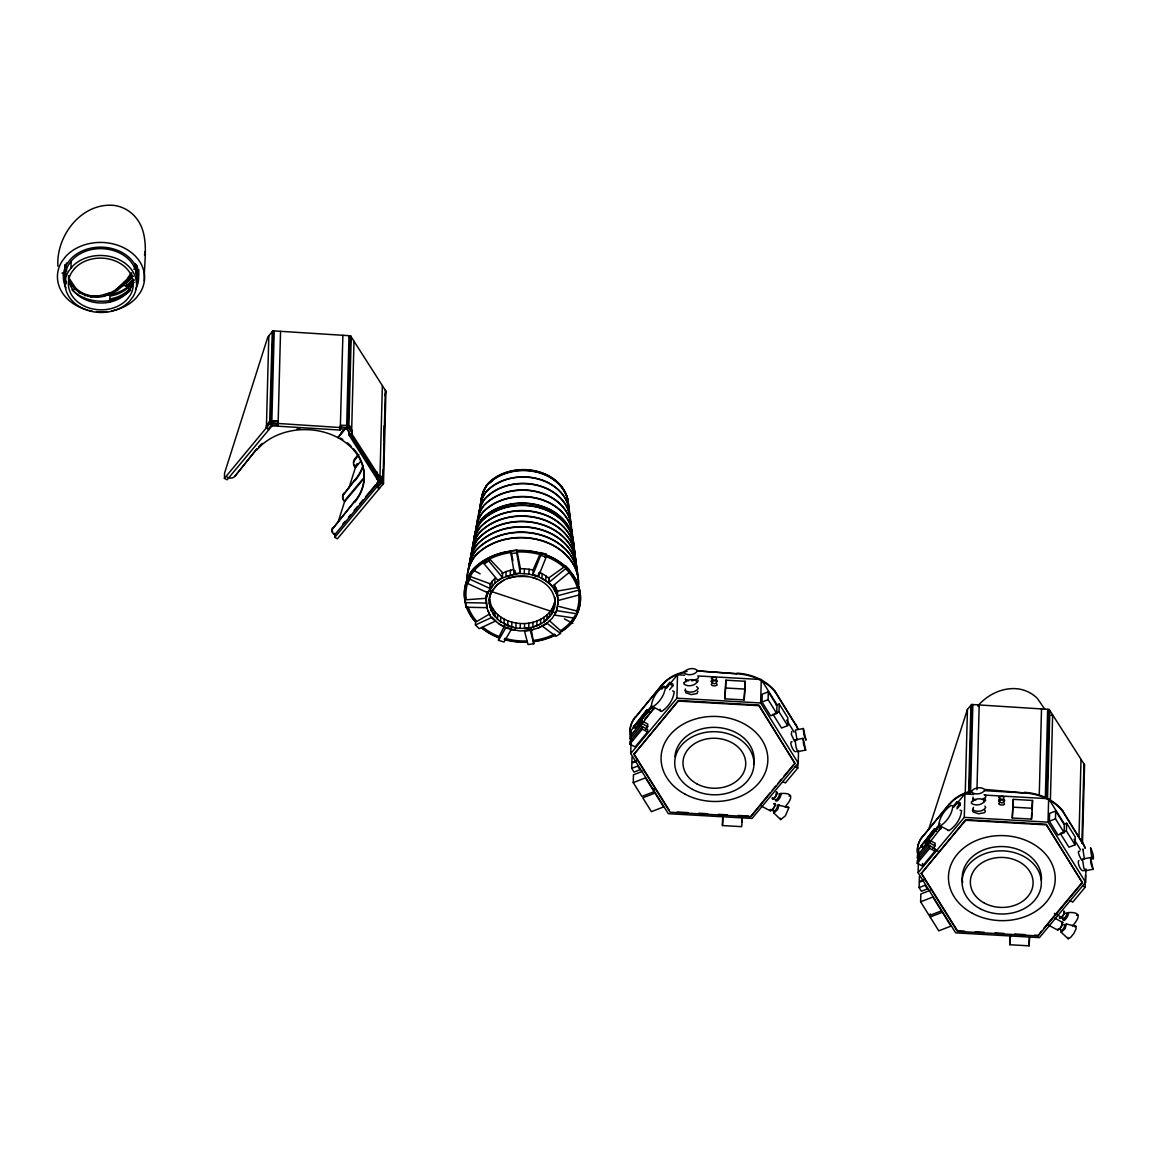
<?xml version="1.0" encoding="UTF-8"?>
<svg xmlns="http://www.w3.org/2000/svg" width="1151" height="1151" viewBox="0 0 1151 1151"><rect width="100%" height="100%" fill="white"/><g stroke="black" fill="none" stroke-linecap="round" stroke-linejoin="round"><path stroke-width="1.5" d="M61.953 272.988L65.233 273.06L65.42 265.032M57.895 266.183C56.039 235.696 81.592 202.375 113.935 205.396A37.163 35.451 -59.8 0 1 133.286 214.805C151.011 232.229 143.789 259.277 144.321 281.117M63.521 275.492L63.593 273.017A37.666 29.998 1.5 0 0 66.139 281.952M65.233 273.06L65.319 270.154M70.974 268.154L71.146 261.306M110.28 302.152L109.863 296.267L115.934 294.656A36.012 28.674 1.5 0 0 130.394 285.419L133.617 281.161M108.827 294.57L108.065 294.8L110.482 294.527L117.517 290.138L123.301 285.491L131.948 274.801M128.754 287.995L126.265 286.254L126.351 283.347L132.998 276.298M272.341 420.734L272.082 425.827L227.078 479.794L224.431 478.37L224.56 473.104L267.838 336.97L273.003 330.841L350.523 335.775L385.93 391.225L383.513 483.478L337.416 538.797L334.768 537.388L334.869 533.589M234.847 476.327L256.716 449.091L234.847 476.327A5.079 4.043 1.5 0 1 227.826 477.406L227.15 477.046M266.399 428.043L268.816 335.79M224.431 478.37L269.622 423.899C272.111 415.741 261.018 433.898 269.679 421.64M269.622 423.899L272.269 331.776M273.003 330.841L270.586 423.079L271.679 424.848L277.995 425.237L277.923 426.187L278.01 422.633M269.852 424.028L271.794 423.194L274.211 330.941M280.542 331.416L278.125 423.669L271.794 423.194M340.351 428.863L347.026 429.28L379.844 480.672L334.84 534.639L334.164 534.28A5.079 4.043 1.5 0 1 332.725 528.669L354.58 501.433A58.615 46.687 1.5 0 0 363.601 468.831M334.164 534.28L334.193 533.23M272.082 425.827L340.25 430.071L342.883 335.315M363.86 478.672L344.71 501.635A7.41 5.913 1.5 0 1 343.789 494.225L355.155 479.579A58.615 46.687 1.5 0 0 362.738 466.342M344.71 501.635L344.739 500.584M349.17 428.963C349.084 422.849 350.206 431.668 348.408 427.668L346.638 427.596L349.012 335.689M347.156 426.575L347.127 425.496M349.472 426.589L352.264 430.992L348.163 425.769L350.523 335.775L349.444 337.027L350.523 335.775M348.408 427.668L348.465 425.41L340.523 425.295M334.768 537.388L379.772 483.42L348.753 434.618L348.854 431.078M348.854 426.848L351.213 336.855M351.645 431.237L354.004 341.257M352.033 433.323L352.091 431.05M348.753 434.618L352.206 433.251L352.264 430.992M361.04 460.889L355.386 467.651A8.345 6.647 1.5 0 1 354.868 459.767L355.731 457.724A58.615 46.687 1.5 0 0 357.357 455.652M332.725 528.669L354.58 501.433M343.789 494.225L355.155 479.579M355.386 467.651L355.414 466.601A8.345 6.647 1.5 0 1 354.091 464.774M354.868 459.767L355.731 457.724M376.837 483.506L376.737 487.06L379.557 488.556M377.312 472.14L377.125 479.248L378.19 478.816L378.276 475.277M379.542 482.686L379.686 477.392M379.772 483.42L382.362 385.873M377.586 487.506L381.067 483.348L383.513 483.478L380.276 477.982C378.204 469.32 387.614 489.348 380.334 475.723M381.197 477.967L381.067 483.348L378.19 478.816M382.707 484.384L383.096 469.766M383.873 439.768L384.247 425.654M385.024 395.656L385.93 391.225M382.938 484.499L385.326 390.376M383.168 482.528L383.225 480.255M486.283 599.887L487.161 607.67L465.896 607.253L465.004 599.844L486.326 598.304M465.896 607.253L465.968 604.476M494.858 583.068L487.895 592.851L467.752 583.557L467.824 580.78L469.881 576.406L490.125 583.744L489.995 588.492L486.7 596.491L486.83 591.643L486.11 600.203L486.772 607.699L489.866 614.821L488.038 611.224M467.752 583.557L469.809 579.183L469.881 576.406M475.435 624.993L492.067 617.253L495.808 620.907L479.176 628.647L475.435 624.993L475.507 622.216L489.161 614.274M484.226 563.918L484.298 561.141L488.844 558.206L502.57 572.738L502.44 577.485L497.908 580.406L484.226 563.918L488.772 560.983L488.844 558.206M489.319 603.815L489.448 598.966L491.175 605.685L491.045 610.534L489.319 603.7L489.362 597.124M489.679 589.398L492.009 586.161L492.139 581.298L494.988 578.32L494.858 583.183L501.894 578.147L514.871 573.917M489.909 593.729L489.822 596.995C498.484 566.623 551.3 570.594 554.926 600.707L555.012 597.427M489.909 607.224L490.024 602.361M490.901 593.7L490.988 590.42M492.527 590.42L497.261 584.852L503.678 580.277M492.829 608.865L492.714 613.713L494.901 616.691L495.016 611.828L491.175 605.685M497.649 614.562L500.714 616.994L500.584 621.857L497.534 619.296L497.649 614.562L495.016 611.828M498.512 623.641C520.727 636.143 489.492 620.144 489.866 614.706M498.527 640.33L506.037 627.309L511.533 629.007L504.023 642.028L498.527 640.33L498.599 637.539L504.642 625.568M500.714 616.994L504.152 619.109L504.023 623.957C521.144 633.41 548.48 627.784 554.422 607.411M513.475 569.486L506.08 571.558L505.951 576.406L519.533 573.457L528.928 574.09L537.877 576.55L533.489 575.097M507.39 578.565L515.504 576.522L528.338 576.478M507.764 625.698L507.893 620.835L504.152 619.109M510.31 574.996L510.44 570.133M510.929 553.588L511.001 550.811L516.799 550.092L520.338 568.234L520.209 572.968L514.411 573.687L510.929 553.588L516.727 552.883L516.799 550.092M515.317 630.302L510.742 629.309L519.979 630.935L529.374 630.489L538.28 627.986L546.078 623.971L552.235 618.245L556.35 611.656L558.206 601.038M511.878 622.159L516.022 623.065L515.907 627.928L511.749 626.907L511.878 622.159L507.893 620.835M514.411 573.687L514.483 570.522M514.871 574.032L514.957 570.752M520.18 628.403L520.295 623.554L516.022 623.065M524.252 573.601L524.381 568.738L519.662 568.709M554.926 600.592L554.955 604.117L555.084 599.268C553.746 614.087 538.395 623.195 524.597 623.554L524.468 628.417L528.741 627.87M524.698 630.949L533.935 629.41M528.928 574.09L529.057 569.241L524.381 568.738M528.741 627.986L528.87 623.137M532.481 577.5L536.481 578.708M533.014 574.478L533.143 569.731L540.769 552.566L546.279 554.264L546.207 557.041L538.524 576.176L533.014 574.478L540.697 555.343L540.769 552.566M533.014 622.274L532.884 627.122L540.567 624.13L540.682 619.281M533.791 643.783L530.151 629.798L524.352 630.503L527.992 644.502L533.791 643.783L530.999 628.245M536.841 625.842L536.97 620.979M538.524 576.176L538.61 573.011M538.28 627.986L546.078 623.971M539.373 572.335L542.107 573.601L541.977 578.464C551.631 583.399 558.954 593.297 558.12 604.304M544.078 617.209L543.948 622.058L551.717 613.871M545.862 575.903L549.214 578.579L549.085 583.442L545.732 580.751L545.862 575.903L542.107 573.601M546.984 619.655L547.113 614.807M548.754 582.579L548.883 577.831L565.616 565.932L569.357 569.587L569.285 572.378L552.494 586.219L548.754 582.579L565.544 568.723L565.616 565.932M549.574 616.95L549.703 612.087M551.717 613.987L551.847 609.124M553.314 610.821L553.444 605.973M554.365 589.7L554.494 584.837L557.602 591.959M554.537 602.664L554.408 607.527L554.955 604.002M556.321 588.319L556.206 593.182L554.379 589.585M558.451 606.318L577.054 611.037L576.968 613.814L574.91 618.188L554.566 615.109L556.624 610.62L556.71 607.469M557.401 595.801L557.516 591.067L578.895 587.341L579.787 594.75L558.364 600.434L557.401 595.801L578.824 590.118L578.895 587.341M560.494 633.453L546.653 623.065L542.121 626L555.947 636.388L560.494 633.453L560.566 630.676A57.751 46.011 1.5 0 0 570.536 622.159A57.751 46.011 1.5 0 0 573.932 617.022M574.91 618.188L574.982 615.397M629.856 744.093L629.928 741.489L642.359 726.583L647.625 729.389L647.553 731.993L635.122 746.898L629.856 744.093L642.287 729.173L642.359 726.583M632.618 740.179L630 738.769L630.057 736.165L642.503 721.26L647.754 724.065L647.696 726.669L645.438 729.374M798.521 751.373L798.218 763.084L752.049 818.447L668.314 813.685L630.748 753.574L631.352 730.137L634.733 726.094M631.726 768.364L637.712 766.048L640.028 769.76L634.043 772.091L631.726 768.364L631.87 763.099L636.345 761.358M632.014 757.128L631.885 762.394L636.374 760.653M638.992 724.382L635.597 728.439L633.381 727.259L646.963 709.822L649.178 711.016L649.15 712.196M633.899 754.365L678.342 700.484L758.897 705.059L795.024 763.516L750.61 816.778L670.04 812.203L633.899 754.365L678.313 701.103L758.883 705.678L795.024 763.516M654.171 788.564L654.099 791.687L641.884 796.434L633.251 782.622L633.453 774.81L642.618 771.256M630.23 734.611A32.76 26.099 1.5 0 1 635.424 717.303L662.242 684.543A39.206 31.235 1.5 0 1 687.089 671.378M635.597 728.439L637.884 724.555M640.244 725.821L638.028 724.626L638.057 723.447L651.61 707.203L653.826 708.397L643.639 721.749M630 738.769L642.431 723.85L642.503 721.26M646.963 709.822L633.381 727.259M638.028 724.626L651.61 707.203M635.424 717.303L662.242 684.543M666.328 687.981L669.637 684.025L669.681 682.414L672.932 684.154L672.903 685.766L669.594 689.737M630.748 753.574L676.917 698.211L677.522 674.788L684.658 675.191M724.9 698.844L725.907 680.183L745.157 681.277L744.942 689.089L744.136 699.937L724.9 698.844L725.907 680.183M742.381 817.354L741.69 826.663L722.44 825.569L722.655 817.757M736.885 673.767L697.29 670.889L736.885 673.767A48.917 38.961 1.5 0 1 775.17 692.01L795.283 724.18A38.271 30.487 1.5 0 1 797.744 729.144M744.136 699.937L745.157 681.277M741.805 821.972L741.891 818.85M750.61 816.778L769.99 792.953M798.218 763.084L760.653 702.973L761.257 679.536L698.902 675.997M762.005 702.024L762.207 694.211L768.307 691.837L776.939 705.649L776.738 713.462L770.638 715.836L762.005 702.024L768.105 699.65L768.307 691.837M775.17 692.01L775.198 691.391A48.917 38.961 1.5 0 0 736.899 673.148M772.925 714.21L781.558 728.022L787.658 725.648L779.026 711.836L779.227 704.024L776.177 705.218M787.658 725.648L787.86 717.836L779.227 704.024M795.283 724.18L775.198 691.391M782.709 781.558L785.342 782.968L797.787 768.062L797.916 762.825M917.232 863.264L917.304 860.66L929.735 845.755L935 848.575L934.929 851.164L922.498 866.084L917.232 863.264L929.663 848.359L929.735 845.755M919.994 859.351L917.376 857.941L917.433 855.337L929.879 840.431L935.13 843.251L935.072 845.841L932.799 848.56M1085.94 868.876L1085.594 882.256L1039.425 937.619L955.69 932.857L918.11 872.746L918.728 849.309L920.987 846.618M919.102 887.55L925.087 885.22L927.404 888.932L921.419 891.262L919.102 887.55L919.246 882.27L923.721 880.529M919.39 876.299L919.261 881.565L923.735 879.824M927.49 842.201L922.973 847.611L920.757 846.431L934.339 829.008L936.554 830.188M921.275 873.537L965.703 819.656L1046.273 824.245L1082.4 882.702L1037.986 935.95L957.416 931.375L921.275 873.537L965.689 820.275L1046.259 824.85L1082.4 882.702M920.627 901.808L932.842 897.046L941.46 910.858L929.26 915.62L920.627 901.808L920.829 893.996L929.994 890.428M918.052 856.042A32.76 26.099 1.5 0 1 922.8 836.475L949.604 803.729A39.206 31.235 1.5 0 1 971.142 791.183M922.498 866.084L922.555 863.48M922.973 847.611L923.001 846.431M927.62 844.992L925.404 843.798L925.433 842.633L938.986 826.375L941.201 827.569L928.756 843.64M917.376 857.941L929.807 843.036L929.879 840.431M930.152 917.03L942.352 912.283L950.985 926.095L938.77 930.842L930.152 917.03L930.224 913.908M920.757 846.431L934.339 829.008M925.404 843.798L938.986 826.375M922.8 836.475L949.604 803.729M953.704 807.168L957.013 803.197L957.057 801.585L960.308 803.326L960.265 804.952L956.97 808.908M918.11 872.746L964.293 817.383L964.898 793.96L973.804 794.463M965.229 794.132L967.444 709.433L971.645 704.47L1049.165 709.419L1084.559 764.868L1082.515 842.92M968.638 791.874L970.897 705.419M969.315 793.183L971.645 704.47M970.538 792.809L972.854 704.585M976.969 789.744L979.184 705.059L979.055 706.628M1012.276 818.016L1013.283 799.355L1032.533 800.449L1032.318 808.261L1031.512 819.109L1012.276 818.016L1013.283 799.355M1029.757 936.526L1029.066 945.834L1009.815 944.741L1010.031 936.928M1085.12 848.33A38.271 30.487 1.5 0 0 1082.659 843.366L1062.546 811.182A48.917 38.961 1.5 0 0 1024.261 792.938L984.551 789.385C980.997 786.521 973.818 787.485 971.53 791.528L971.703 792.262C975.271 795.125 982.436 794.176 984.724 790.118M1031.512 819.109L1031.684 812.865M1029.066 945.834L1029.267 938.022M1039.252 795.399L1041.511 708.944M1037.986 935.95L1041.41 931.245M1045.338 797.542L1047.655 709.333M1046.849 797.643L1049.165 709.419M1047.539 798.722L1049.841 710.498M1085.594 882.256L1048.029 822.145L1048.633 798.708L984.493 795.068M1049.381 821.195L1049.583 813.383L1055.683 811.009L1064.315 824.821L1064.114 832.633L1058.014 835.007L1049.381 821.195L1055.481 818.821L1055.683 811.009M1050.374 801.341L1052.633 714.9L1051.165 715.476M1062.546 811.182L1062.56 810.563A48.917 38.961 1.5 0 0 1024.275 792.32M1066.401 831.008L1060.287 833.396L1068.919 847.208L1075.034 844.82L1066.401 831.008L1066.603 823.21L1063.553 824.389M1075.034 844.82L1075.235 837.022L1066.603 823.21M1078.976 837.137L1081.005 759.516M1081.882 843.41L1083.969 764.005M1082.659 843.366L1062.56 810.563M1070.085 900.729L1072.718 902.139L1085.163 887.234L1085.479 875.033M722.44 825.569L723.145 816.26M1009.815 944.741L1010.506 935.432M1031.828 809.743L1032.533 800.449M340.322 427.338L340.423 426.129M340.25 430.071L340.509 426.992L346.638 427.596M797.945 750.812L797.729 751.617L796.06 747.244L795.082 739.906L803.096 738.352L805.758 750.078L797.729 751.617M1085.321 869.983L1085.105 870.803L1083.81 867.854L1082.458 859.078L1090.472 857.524L1093.133 869.25L1085.105 870.803M557.674 603.167L558.048 600.693M486.11 600.203L486.7 596.376M489.276 600.405L489.822 596.88M796.219 751.43C793.974 754.02 788.291 740.64 792.104 741.805M1083.595 870.602C1081.264 872.544 1076.559 862.085 1078.904 860.488M144.494 255.076L145.098 251.623M772.163 797.916C772.091 802.866 780.119 791.6 776.278 791.917M770.278 809.369C770.336 814.879 778.968 801.053 773.76 803.873M1062.459 918.11C1062.517 922.8 1069.869 911.017 1065.438 913.419M1060.575 929.562C1060.618 934.252 1067.984 922.469 1063.553 924.872M1063.006 919.189C1063.064 925.044 1072.257 910.312 1066.718 913.333M1064.243 912.743L1064.186 911.434M1061.121 930.641L1061.193 932.281L1068.085 938.741L1070.516 937.561L1073.84 933.432L1076.084 928.771L1075.969 926.31L1066.445 923.994L1064.833 924.785M65.334 267.938L66.528 263.047M338.149 521.907L345.185 499.779M348.969 487.866L356.537 464.054M928.612 829.727L967.444 709.433M135.401 263.521L134.279 266.744L135.214 266.154M685.392 688.96L685.291 690.485C688.845 693.334 696.024 692.384 698.312 688.327L696.513 686.471M973.055 797.111L972.955 798.621L975.904 800.074M685.406 678.716L686.068 681.752M685.277 690.528L685.78 692.787L691.319 694.6L697.06 693.521L697.851 691.348M774.091 810.505L773.601 812.807L780.709 819.57L785.385 815.829L788.924 807.585L778.119 805.081M972.94 798.679L973.444 800.923M1062.085 924.958L1061.97 922.872M544.883 557.386L546.279 554.264M1064.287 913.29C1063.61 914.728 1060.69 920.181 1059.38 917.822M135.458 268.197L136.25 266.586M775.673 796.046L776.493 792.233M1061.164 926.684L1062.862 922.584L1054.906 918.167M1061.927 925.735L1060.647 927.749M131.085 273.204L126.797 279.448L116.078 289.476M131.847 272.974C125.603 283.592 115.56 291.908 103.633 295.26M489.794 584.55L492.139 581.298M803.355 728.511L803.83 734.511L806.017 740.222L803.355 728.511L795.341 730.065L797.067 740.064M803.096 738.352L803.571 744.366L805.599 750.294M1090.472 857.524L1090.947 863.538L1092.975 869.465M126.265 286.254L132.912 279.204M134.379 279.822L127.516 287.131A37.666 29.998 1.5 0 1 110.482 294.527M132.768 285.103L130.322 288.325A36.012 28.674 1.5 0 1 115.863 297.562L109.791 299.174M775.098 796.895L773.371 798.679L772.407 798.19M1059.942 928.627L1060.589 927.519M346.667 425.669L348.465 425.41L349.228 426.69M345.041 429.006L337.876 437.639L345.099 429.035M268.197 429.006L271.679 424.848M355.414 466.601L357.673 463.896M345.861 499.232L362.766 478.974M342.811 524.065L345.07 521.345M348.48 517.274L350.738 514.555M354.148 510.469L357.558 506.382M359.817 503.663L363.227 499.592M365.5 496.872L375.701 484.629M376.837 483.262L379.873 479.622L350.738 433.812M661.839 689.147L664.041 686.5M665.264 687.694L669.681 682.414M647.121 711.232L651.624 705.836M666.271 688.284L668.515 685.579M670.774 682.888L677.522 674.788M644.79 719.217L653.826 708.397M772.263 790.219L775.688 786.119M777.961 783.385L781.371 779.299M783.658 776.565L793.902 764.264M952.64 806.865L957.057 801.585M928.871 837.165L940.122 823.656M957.013 803.412L964.898 793.96M957.013 807.297L960.308 803.326M938.943 830.274L941.201 827.569M1043.698 928.512L1082.415 882.083M340.998 432.905L343.056 430.445M1083.753 765.775L1084.559 764.868M973.487 807.355L972.667 809.657C976.221 812.52 983.4 811.556 985.688 807.513L984.896 806.132M977.717 706.009C987.529 694.585 1002.65 687.089 1017.887 688.845A37.163 35.451 -59.8 0 1 1037.238 698.254L1044.921 709.39M785.04 806.923C791.039 800.046 795.888 792.061 780.004 793.615M1059.985 928.267L1057.726 930.08L1048.417 925.102M1072.401 926.095C1077.724 919.807 1083.667 911.721 1068.344 912.542M697.348 682.485L698.139 680.327M973.358 809.038L972.379 810.448L973.156 811.959L978.695 813.786L984.436 812.692L985.4 811.297L984.623 809.786M1059.395 928.886L1058.1 929.504M711.994 679.953L711.203 680.917L712.239 681.924M711.908 683.435C708.599 686.6 720.296 686.687 716.282 683.55M716.627 682.039L717.404 681.075L716.382 680.068M999.37 799.125L998.579 800.089L999.615 801.11M983.645 802.204L985.688 800.262L984.911 798.751M789.054 796.06L790.478 795.686M774.163 803.916C776.997 803.758 771.803 811.987 770.523 809.657M787.155 807.513L788.593 807.139M1063.653 911.088C1066.56 910.959 1061.884 918.44 1059.798 917.807M1076.43 915.232L1077.854 914.858M1061.769 922.541L1062.661 922.311M1074.53 926.699L1075.969 926.31M502.023 573.414L506.08 571.558M982.508 799.37L985.702 797.269L985.803 795.744L984.177 794.607M380.276 477.982L351.587 433.495M774.45 713.62L779.026 711.836M633.251 782.622L645.466 777.875L654.099 791.687M110.741 292.728L97.259 296.325L91.03 296.124A30.832 29.408 -59.8 0 1 74.973 288.325L71.995 284.743M103.978 296.296L111.259 293.692M999.888 802.405C994.982 804.635 1006.377 806.779 1004.19 803.024M1003.384 801.427L1004.722 800.621L1004.276 799.542M66.341 273.909L64.787 272.298M70.067 284.11L70.83 283.88C77.995 294.843 92.267 299.591 104.741 296.066M74.182 289.059L74.944 288.829M79.131 292.958L79.894 292.742M127.703 280.125L128.452 279.894M124.423 282.038L125.171 281.808M126.02 282.542L125.258 282.772L132.926 276.053L131.516 275.362M84.771 295.706L85.534 295.476M122.538 285.721L123.301 285.491M90.915 297.188L91.677 296.972M116.755 290.369L117.517 290.138M107.633 293.807L108.395 293.577M97.375 297.39L98.137 297.159M691.809 680.946L697.621 678.86L698.599 677.306L697.808 675.939M520.295 623.554L524.597 623.554M464.932 602.62L486.197 603.052M98.022 296.095L91.778 295.908A30.832 29.408 -59.8 0 1 75.721 288.095L68.7 277.664M779.04 793.6C780.68 794.967 776.335 801.499 774.954 799.557M777.155 805.067C778.781 806.419 774.45 812.966 773.069 811.009M773.832 813.11L777.659 809.57L779.083 804.822M1061.193 932.281L1065.035 928.742L1066.445 923.994M672.63 690.873L674.169 691.65C673.464 699.463 668.227 707.261 661.638 711.419L651.38 705.98C652.085 698.168 657.322 690.37 663.911 686.212L665.451 686.989C664.746 694.801 659.509 702.599 652.905 706.757L651.926 706.714M960.006 810.045L961.545 810.822C960.84 818.649 955.603 826.432 949.014 830.605L938.741 825.152C939.461 817.339 944.698 809.541 951.287 805.383L952.827 806.16C952.122 813.973 946.885 821.771 940.281 825.929L939.302 825.9M725.705 687.996L744.942 689.089M676.917 698.211L760.653 702.973M984.652 790.679L1024.261 792.938M1013.081 807.168L1032.318 808.261M964.293 817.383L1048.029 822.145M677.22 811.987L687.967 812.606M698.7 813.21L707.649 813.728M718.397 814.332L727.346 814.836M738.093 815.455L748.826 816.059M964.596 931.173L957.431 930.756L921.289 872.918M975.329 931.778L984.292 932.281M995.025 932.9L1003.989 933.403M1014.722 934.022L1025.469 934.626M1034.418 935.13L1038.001 935.346M272.154 423.079L340.466 427.553M556.624 610.62L576.968 613.814M529.057 569.241L533.618 570.249M688.528 680.903L685.579 679.45M791.787 731.475L791.312 734.352L794.406 741.028M540.697 555.343L546.207 557.041M488.959 590.664L555.602 612.807M511.749 626.907L500.584 621.741M506.368 627.842L510.742 629.424M469.809 579.183L489.995 588.492M537.877 576.435L545.732 580.636M131.358 281.261L134.178 282.642M123.531 285.002L127.516 287.131M266.241 427.956L269.046 429.467M957.013 803.197L960.265 804.952M1082.53 885.824L1085.163 887.234M465.09 601.714A60.212 47.954 1.5 0 1 472.701 569.846L480.183 573.845M564.364 618.864L572.824 623.382M938.957 827.555L941.173 828.749M669.637 684.025L672.903 685.766M934.31 830.173L936.526 831.367M795.154 766.652L797.787 768.062M929.807 843.036L935.072 845.841M925.433 842.633L927.648 843.812M934.454 849.237L939.187 851.769M1054.33 913.347L1065.38 919.261M929.663 848.359L934.929 851.164M651.581 708.383L653.797 709.563M642.431 723.85L647.696 726.669M642.287 729.173L647.553 731.993M633.41 726.08L635.625 727.259M761.056 805.93L770.35 810.908M130.466 282.427L133.156 284.009M795.24 739.69L795.787 740.467M1079.739 851.136C1076.185 850.172 1080.544 858.517 1081.782 860.2M549.286 620.576L560.566 630.676M565.544 568.723L569.285 572.378M497.52 619.411L491.045 610.418M353.299 448.53L355.026 450.573A58.615 46.687 1.5 0 1 360.508 459.35L360.695 459.781M488.772 560.983L502.44 577.485M1068.085 938.741L1067.711 937.446M1057.726 930.08L1057.496 929.274M780.968 793.37C781.802 795.845 777.357 803.024 775.457 800.794M780.709 819.57L780.335 818.275M947.474 829.828L948.021 830.562M660.645 711.39L660.027 709.261M349.415 428.863L352.206 433.251M1048.633 798.708L1064.603 824.26M1073.998 839.295L1080.573 849.812M1055.481 818.821L1064.114 832.633M761.257 679.536L777.227 705.088M786.622 720.123L794.132 732.137M768.105 699.65L776.738 713.462M633.913 753.747L669.105 810.059M68.7 279.305L70.24 282.139M68.456 279.492L70.83 283.88M1083.422 849.798L1082.861 849.021L1084.443 859.236M578.824 590.118L579.787 594.75M465.004 599.844L465.651 602.923M511.001 550.811L512.929 560.71M516.727 552.883L520.209 572.968M65.924 266.097L66.657 271.291M64.931 264.601L65.406 268.054M65.06 267.924L65.564 271.478M486.24 595.355L486.269 599.11M66.312 283.75A35.767 28.487 1.5 0 1 68.815 264.385L72.024 260.14A35.767 28.487 1.5 0 1 113.748 250.63A35.767 28.487 1.5 0 1 136.581 280.398M133.286 280.096A32.458 25.854 1.5 0 1 130.192 288.7L127.301 292.541A32.458 25.854 1.5 0 1 90.31 301.447A32.458 25.854 1.5 0 1 68.571 275.664M111.618 310.885A43.565 34.703 1.5 0 0 136.278 297.821L140.177 292.671A43.565 34.703 1.5 0 0 123.358 247.566A43.565 34.703 1.5 0 0 65.708 256.443L61.809 261.594A43.565 34.703 1.5 0 0 87.62 310.036M107.129 311.547A43.565 34.703 1.5 0 1 96.526 311.604M92.022 311A43.565 34.703 1.5 0 1 89.073 310.396M135.559 289.376A37.666 29.998 1.5 0 0 119.618 251.235A37.666 29.998 1.5 0 0 70.499 259.248L67.118 263.708A37.666 29.998 1.5 0 0 65.981 287.851M137.674 267.996A37.666 29.998 1.5 0 1 136.638 270.471M138.71 269.449A37.666 29.998 1.5 0 1 136.336 282.268M130.667 290.153A37.666 29.998 1.5 0 1 71.938 289.879M137.142 266.615A36.012 28.674 1.5 0 1 136.365 274.902M136.063 264.572A36.012 28.674 1.5 0 1 136.969 274.528M137.199 265.723A36.012 28.674 1.5 0 1 136.005 270.614M137.113 268.629A36.012 28.674 1.5 0 1 135.933 273.521M136.163 264.716A36.012 28.674 1.5 0 1 133.919 269.363M358.81 454.587A58.615 46.687 1.5 0 1 355.702 458.774M353.53 462.716A8.345 6.647 1.5 0 1 354.896 458.717M354.566 502.483A58.615 46.687 1.5 0 0 361.486 462.731L360.493 460.414A58.615 46.687 1.5 0 0 354.997 451.624L353.285 449.595A58.615 46.687 1.5 0 0 318.208 430.834L315.187 430.33A58.615 46.687 1.5 0 0 302.972 429.654L299.893 429.783A58.615 46.687 1.5 0 0 256.702 450.142M258.486 447.106A58.615 46.687 1.5 0 1 262.37 443.365M296.886 429.006A58.615 46.687 1.5 0 1 299.936 428.733M340.437 438.013A58.615 46.687 1.5 0 1 342.854 439.538M347.386 442.876A58.615 46.687 1.5 0 1 351.458 446.574M361.515 461.68A58.615 46.687 1.5 0 1 363.069 466.414M332.783 532.107A5.079 4.043 1.5 0 1 332.74 527.618M362.709 467.392A58.615 46.687 1.5 0 1 355.127 480.629M343.3 498.93A7.41 5.913 1.5 0 1 343.818 493.175M472.701 569.846A60.212 47.954 1.5 0 1 510.238 551.387M517.749 550.739A60.212 47.954 1.5 0 1 543.689 554.35M544.855 554.753A60.212 47.954 1.5 0 1 553.775 558.595A59.348 47.277 1.5 0 1 571.846 622.864A59.348 47.277 1.5 0 1 561.559 631.626M482.039 628.288A60.212 47.954 1.5 0 0 490.772 634.115A59.348 47.277 1.5 0 0 497.361 637.179M474.787 621.267A60.212 47.954 1.5 0 1 465.795 604.678M555.429 635.136A59.348 47.277 1.5 0 1 534.366 641.567M526.827 642.229A59.348 47.277 1.5 0 1 504.383 639.568M568.148 508.871A44.515 35.451 1.5 0 0 548.322 475.55A45.162 35.969 1.5 0 0 487.52 483.981A45.162 35.969 1.5 0 0 481.262 503.375M578.68 594.06A57.751 46.011 1.5 0 1 576.507 611.526M564.091 567.4A57.751 46.011 1.5 0 0 552.897 559.645A58.629 46.702 1.5 0 0 546.48 556.724M568.666 572.061A57.751 46.011 1.5 0 1 577.529 588.233M554.581 634.086A57.751 46.011 1.5 0 1 534.078 640.33M526.741 640.963A57.751 46.011 1.5 0 1 504.886 638.373M498.066 636.057A57.751 46.011 1.5 0 1 491.664 633.079A58.629 46.702 1.5 0 1 483.147 627.41M476.097 620.576A58.629 46.702 1.5 0 1 468.256 607.268M466.169 598.606A58.629 46.702 1.5 0 1 467.306 584.032M469.363 578.406A58.629 46.702 1.5 0 1 472.284 573.04L476.241 568.306A58.629 46.702 1.5 0 1 487.002 560.422M490.053 558.81A58.629 46.702 1.5 0 1 510.526 552.624M517.849 551.991A58.629 46.702 1.5 0 1 539.646 554.465M490.168 482.83A43.983 35.034 1.5 0 1 492.009 481.204M561.53 631.266A59.291 47.234 1.5 0 0 571.817 622.518A59.291 47.234 1.5 0 0 553.746 558.293A60.154 47.91 1.5 0 0 544.855 554.465M555.415 634.776A59.291 47.234 1.5 0 1 534.366 641.208M526.827 641.855A59.291 47.234 1.5 0 1 504.411 639.193M497.39 636.82A59.291 47.234 1.5 0 1 490.815 633.755A60.154 47.91 1.5 0 1 482.082 627.928M474.845 620.921A60.154 47.91 1.5 0 1 465.853 604.347M465.148 601.383A60.154 47.91 1.5 0 1 472.759 569.544A60.154 47.91 1.5 0 1 543.689 554.063M481.204 503.706A45.206 36.012 1.5 0 1 487.463 484.283A45.206 36.012 1.5 0 1 548.336 475.838A44.558 35.494 1.5 0 1 568.191 509.202M481.132 504.124A45.277 36.069 1.5 0 1 487.391 484.672A45.277 36.069 1.5 0 1 548.365 476.212A44.63 35.552 1.5 0 1 568.249 509.62M481.075 502.167A45.335 36.113 1.5 0 1 487.348 484.974A45.335 36.113 1.5 0 1 548.38 476.5A44.688 35.595 1.5 0 1 568.292 509.951M479.708 509.576A46.544 37.077 1.5 0 1 486.139 491.909A46.544 37.077 1.5 0 1 548.826 483.219A45.882 36.544 1.5 0 1 569.27 517.562M479.766 509.26A46.486 37.033 1.5 0 1 486.197 491.606A46.486 37.033 1.5 0 1 548.797 482.916A45.824 36.501 1.5 0 1 569.227 517.231M478.399 516.655A47.709 37.997 1.5 0 1 485.003 498.556A47.709 37.997 1.5 0 1 549.243 489.635A47.033 37.465 1.5 0 1 570.407 522.453M478.528 514.598A47.767 38.041 1.5 0 1 484.945 498.858A47.767 38.041 1.5 0 1 549.257 489.923A47.076 37.508 1.5 0 1 570.45 522.784M476.974 526.841A48.975 39.019 1.5 0 1 476.974 524.381M477.161 521.935A48.975 39.019 1.5 0 1 483.751 505.793A48.975 39.019 1.5 0 1 549.703 496.642A48.284 38.458 1.5 0 1 571.428 527.877M477.032 526.511A48.932 38.976 1.5 0 1 477.032 524.065M477.219 521.619A48.932 38.976 1.5 0 1 483.808 505.49A48.932 38.976 1.5 0 1 549.689 496.354A48.227 38.415 1.5 0 1 571.385 527.546M475.608 534.309A50.198 39.983 1.5 0 1 482.557 512.742A50.198 39.983 1.5 0 1 550.149 503.361A49.479 39.407 1.5 0 1 572.421 535.373M475.665 533.978A50.14 39.94 1.5 0 1 482.6 512.44A50.14 39.94 1.5 0 1 550.12 503.073A49.435 39.379 1.5 0 1 572.364 537.56M474.241 541.761A51.421 40.947 1.5 0 1 481.348 519.676A51.421 40.947 1.5 0 1 550.581 510.08A50.687 40.371 1.5 0 1 573.385 545.445M474.298 541.445A51.363 40.918 1.5 0 1 481.406 519.374A51.363 40.918 1.5 0 1 550.566 509.778A50.63 40.328 1.5 0 1 573.342 545.114M473.795 541.589A51.809 41.263 1.5 0 1 480.96 521.935A51.809 41.263 1.5 0 1 550.725 512.253A51.076 40.673 1.5 0 1 573.716 545.286M473.852 541.272A51.752 41.22 1.5 0 1 481.017 521.633A51.752 41.22 1.5 0 1 550.71 511.95A51.018 40.63 1.5 0 1 573.673 544.955M472.673 547.675A52.802 42.069 1.5 0 1 479.981 527.633A52.802 42.069 1.5 0 1 551.084 517.763A52.054 41.465 1.5 0 1 574.507 554.091M472.73 547.358A52.759 42.026 1.5 0 1 480.039 527.331A52.759 42.026 1.5 0 1 551.07 517.475A51.996 41.422 1.5 0 1 574.464 553.76M471.608 553.43A53.752 42.817 1.5 0 1 479.046 533.028A53.752 42.817 1.5 0 1 551.43 522.986A52.989 42.213 1.5 0 1 575.04 562.666M471.752 551.07A53.809 42.86 1.5 0 1 479.003 533.33A53.809 42.86 1.5 0 1 551.444 523.288A53.047 42.242 1.5 0 1 575.313 560.292M470.428 559.846A54.802 43.652 1.5 0 1 478.01 539.042A54.802 43.652 1.5 0 1 551.818 528.798A54.025 43.033 1.5 0 1 576.119 566.508M470.486 559.515A54.759 43.609 1.5 0 1 478.068 538.74A54.759 43.609 1.5 0 1 551.789 528.51A53.968 42.99 1.5 0 1 576.075 566.177M469.306 565.918A55.809 44.457 1.5 0 1 477.032 544.74A55.809 44.457 1.5 0 1 552.178 534.323A55.018 43.824 1.5 0 1 576.939 569.903M469.363 565.601A55.752 44.414 1.5 0 1 477.075 544.437A55.752 44.414 1.5 0 1 552.149 534.021A54.96 43.781 1.5 0 1 576.896 569.572M468.184 572.004A56.802 45.249 1.5 0 1 476.039 550.451A56.802 45.249 1.5 0 1 552.538 539.833A55.996 44.601 1.5 0 1 577.73 578.91M468.241 571.687A56.759 45.206 1.5 0 1 476.097 550.149A56.759 45.206 1.5 0 1 552.523 539.546A55.939 44.558 1.5 0 1 577.687 578.579M467.061 578.09A57.809 46.04 1.5 0 1 475.061 556.149A57.809 46.04 1.5 0 1 552.897 545.344A56.989 45.393 1.5 0 1 578.536 585.111M467.119 577.773A57.751 45.997 1.5 0 1 475.118 555.847A57.751 45.997 1.5 0 1 552.883 545.056A56.931 45.349 1.5 0 1 578.493 584.78M674.903 756.696A39.638 31.566 1.5 0 1 718.871 727.605A39.638 31.566 1.5 0 1 753.56 764.465M662.213 685.162A39.206 31.235 1.5 0 1 683.752 672.63M795.298 723.576A38.271 30.487 1.5 0 1 797.758 728.54M630.69 736.252A32.76 26.099 1.5 0 1 630.244 733.993M630.043 731.719A32.76 26.099 1.5 0 1 635.438 716.685M962.653 882.472A39.638 31.566 1.5 0 1 1000.032 846.56A39.638 31.566 1.5 0 1 1041.396 880.371M949.589 804.333A39.206 31.235 1.5 0 1 971.127 791.802M1082.674 842.748A38.271 30.487 1.5 0 1 1085.134 847.712M917.62 853.179A32.76 26.099 1.5 0 1 922.814 835.856M271.881 420.705L278.197 421.395L271.881 420.705M1090.572 847.899C1091.968 866.257 1096.227 859.02 1090.572 847.899M711.433 678.284C716.656 684.212 719.648 674.213 711.433 678.284M711.347 681.766C716.569 687.694 719.562 677.694 711.347 681.766M998.809 797.456C1004.032 803.384 1007.024 793.384 998.809 797.456M998.723 800.938C1003.931 806.88 1006.938 796.866 998.723 800.938M684.442 671.58L684.341 673.09C687.895 675.954 695.06 674.99 697.348 670.947L697.175 670.213C693.665 667.335 687.535 668.515 684.442 671.58M684.154 682.601L684.039 684.126C687.607 686.974 694.772 686.025 697.06 681.967L696.887 681.234C693.377 678.371 687.248 679.536 684.154 682.601M971.53 801.772L971.415 803.297C974.969 806.16 982.148 805.196 984.436 801.154L984.263 800.42C980.738 797.542 974.624 798.708 971.53 801.772M71.837 266.989L68.643 271.219A35.767 28.487 1.5 0 0 82.455 308.252A35.767 28.487 1.5 0 0 129.79 300.958L132.998 296.728A35.767 28.487 1.5 0 0 119.186 259.694A35.767 28.487 1.5 0 0 71.837 266.989M74.527 268.557L71.621 272.399A32.458 25.854 1.5 0 0 84.152 306.008A32.458 25.854 1.5 0 0 127.114 299.389L130.02 295.548A32.458 25.854 1.5 0 0 117.488 261.939A32.458 25.854 1.5 0 0 74.527 268.557M349.731 426.028L347.084 429.309L349.789 426.057M654.977 793.097L642.776 797.859L651.408 811.671L663.609 806.909L654.977 793.097M697.089 783.96A31.379 24.991 1.5 0 0 745.675 765.027A31.379 24.991 1.5 0 0 700.297 740.769A31.379 24.991 1.5 0 0 697.089 783.96M685.075 794.176A53.392 42.529 1.5 0 0 767.76 761.976A53.392 42.529 1.5 0 0 690.557 720.684A53.392 42.529 1.5 0 0 685.075 794.176M692.542 789.399A39.638 31.566 1.5 0 0 753.905 765.501A39.638 31.566 1.5 0 0 696.6 734.856A39.638 31.566 1.5 0 0 692.542 789.399M984.45 903.132A31.379 24.991 1.5 0 0 1033.051 884.198A31.379 24.991 1.5 0 0 987.673 859.941A31.379 24.991 1.5 0 0 984.45 903.132M972.451 913.347A53.392 42.529 1.5 0 0 1055.136 881.148A53.392 42.529 1.5 0 0 977.933 839.856A53.392 42.529 1.5 0 0 972.451 913.347M979.918 908.585A39.638 31.566 1.5 0 0 1041.281 884.673A39.638 31.566 1.5 0 0 983.976 854.028A39.638 31.566 1.5 0 0 979.918 908.585"/></g></svg>
